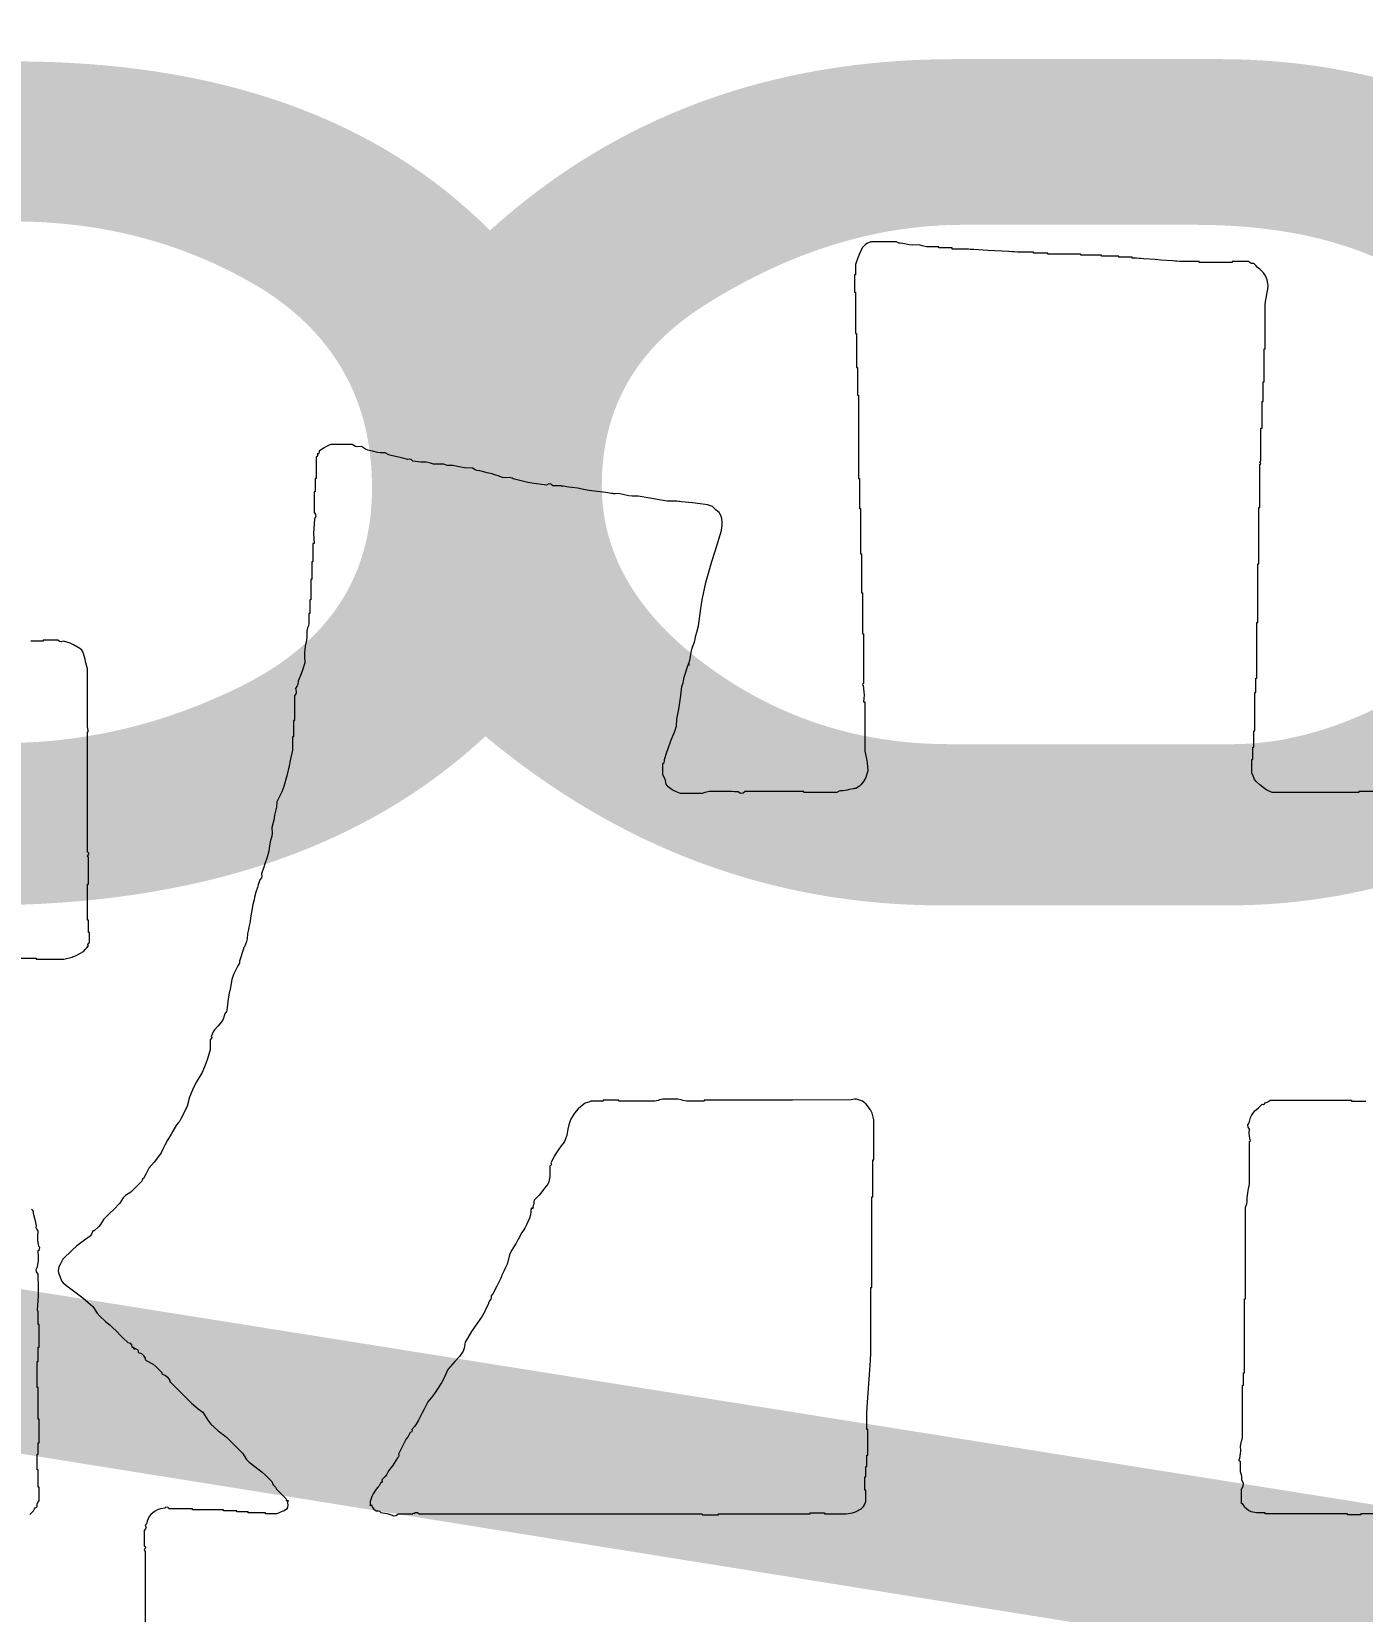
# Model space of a CAD drawing. Extents: x 79919 to 130597, y -8817 to 34507.
# Drawn here: x 115623.4 to 115793.7, y 3740.8 to 3943 of the extents above; entities that cross this region are included whole.
import ezdxf
from ezdxf.enums import TextEntityAlignment as Align

# ---------------------------------------------------------------- set-up
doc = ezdxf.new("R2010")
doc.units = 0
doc.header["$LTSCALE"] = 1000
doc.layers.get('0').update_dxf_attribs({"linetype": 'CONTINUOUS'})
doc.layers.get('Defpoints').update_dxf_attribs({"linetype": 'CONTINUOUS'})
doc.layers.add('DIM', color=3, linetype='CONTINUOUS', lineweight=0)
doc.layers.add('HFZT', color=5, linetype='CONTINUOUS', lineweight=15)
doc.styles.add('TSSD_Dimension', font='tssdeng.shx', dxfattribs={"width": 0.7, "bigfont": 'hztxt.shx'})
doc.styles.add('TSSD_NORM', font='tssdeng.shx', dxfattribs={"width": 0.7, "bigfont": 'hztxt.shx'})
doc.dimstyles.new('TSSD_100_100', dxfattribs={"dimtxt": 300, "dimasz": 100, "dimexe": 100, "dimexo": 250, "dimgap": 100, "dimtad": 1, "dimdec": 0, "dimzin": 0, "dimdsep": 46, "dimtxsty": 'TSSD_Dimension', "dimblk": 'ARCHTICK', "dimblk1": 'ARCHTICK', "dimblk2": 'ARCHTICK', "dimcen": 0, "dimdle": 100, "dimclrt": 7, "dimadec": 0, "dimazin": 0, "dimtfac": 1, "dimtdec": 0, "dimtix": 1, "dimtmove": 2, "dimatfit": 3, "dimfxl": 1, "dimtolj": 1, "dimtzin": 0, "dimarcsym": 0})

# ---------------------------------------------------------------- blocks, each defined once
blk = doc.blocks.new('z')
for points in [[(300540.45, 23977.54), (300493.08, 23977.54), (300493.08, 23977.41), (300493.08, 23977.35), (300493.08, 23977.22), (300491.42, 23977.22), (300490.59, 23977.22), (300488.92, 23977.22), (300488.92, 23977.35), (300488.92, 23977.41), (300488.92, 23977.54), (300478.68, 23977.54), (300473.56, 23977.54), (300463.32, 23977.54), (300463.32, 23977.67), (300463.32, 23977.73), (300463.32, 23977.86), (300462.23, 23977.86), (300461.68, 23977.86), (300460.6, 23977.86), (300459, 23978.22), (300458.19, 23978.61), (300456.91, 23979.62), (300456.69, 23980.17), (300456.46, 23980.44), (300455.95, 23980.74), (300455.95, 23982.54), (300455.95, 23983.43), (300455.95, 23985.22), (300456.52, 23986.23), (300456.56, 23987.04), (300456.11, 23988.11), (300456.11, 23989.15), (300456.01, 23989.69), (300455.63, 23990.67), (300455.63, 23991.95), (300455.63, 23992.59), (300455.63, 23993.87), (300455.29, 23994.05), (300455.21, 23994.54), (300455.47, 23994.83), (300455.72, 23996.34), (300455.76, 23997.13), (300455.63, 23998.67), (300455.89, 23999.69), (300456.02, 24000.2), (300456.27, 24001.23), (300456.27, 24007.76), (300456.27, 24011.02), (300456.27, 24017.55), (300456.4, 24017.55), (300456.47, 24017.55), (300456.59, 24017.55), (300456.59, 24019.09), (300456.59, 24019.86), (300456.59, 24021.39), (300456.72, 24021.39), (300456.79, 24021.39), (300456.91, 24021.39), (300456.91, 24030.61), (300456.91, 24035.22), (300456.91, 24044.44), (300457.04, 24044.44), (300457.11, 24044.44), (300457.24, 24044.44), (300457.24, 24055.83), (300457.24, 24061.53), (300457.24, 24072.92), (300457.68, 24074), (300457.79, 24074.64), (300457.72, 24075.8), (300457.97, 24077.34), (300458.1, 24078.11), (300458.35, 24079.65), (300458.42, 24080.03), (300458.45, 24080.22), (300458.52, 24080.61), (300458.52, 24085.73), (300458.52, 24088.29), (300458.52, 24093.41), (300458.66, 24093.42), (300458.75, 24093.6), (300458.68, 24093.73), (300458.42, 24095.12), (300458.39, 24095.84), (300458.52, 24097.25), (300458.01, 24097.83), (300457.96, 24098.51), (300458.35, 24099.17), (300458.74, 24100.84), (300459.16, 24101.7), (300460.28, 24103.01), (300461.14, 24103.74), (300461.56, 24104.12), (300462.36, 24104.93), (300462.78, 24104.86), (300463.12, 24105.03), (300463.32, 24105.41), (300464, 24105.63), (300464.33, 24105.8), (300464.92, 24106.21), (300475.03, 24106.21), (300480.09, 24106.21), (300490.2, 24106.21), (300490.2, 24106.08), (300490.2, 24106.02), (300490.2, 24105.89), (300494.68, 24105.89)], [(300497.18, 24202.23), (300492.44, 24202.23), (300492.44, 24202.1), (300492.44, 24202.04), (300492.44, 24201.91), (300481.69, 24201.91), (300476.31, 24201.91), (300465.56, 24201.91), (300463.89, 24202.63), (300463.09, 24203.13), (300461.72, 24204.31), (300460.56, 24205.28), (300460.06, 24205.96), (300459.48, 24207.35), (300459.35, 24207.61), (300459.28, 24207.74), (300459.16, 24207.99), (300459.16, 24209.66), (300459.16, 24210.49), (300459.16, 24212.15), (300459.28, 24212.15), (300459.35, 24212.15), (300459.48, 24212.15), (300459.48, 24213.69), (300459.48, 24214.46), (300459.48, 24216), (300459.6, 24216), (300459.67, 24216), (300459.8, 24216), (300459.8, 24218.04), (300459.8, 24219.07), (300459.8, 24221.12), (300459.92, 24221.12), (300459.99, 24221.12), (300460.12, 24221.12), (300460.12, 24225.85), (300460.12, 24228.22), (300460.12, 24232.96), (300460.24, 24232.96), (300460.31, 24232.96), (300460.44, 24232.96), (300460.44, 24234.75), (300460.44, 24235.65), (300460.44, 24237.44), (300460.56, 24237.44), (300460.63, 24237.44), (300460.76, 24237.44), (300460.76, 24244.35), (300460.76, 24247.81), (300460.76, 24254.72), (300460.88, 24254.72), (300460.95, 24254.72), (300461.08, 24254.72), (300461.08, 24262.02), (300461.08, 24265.67), (300461.08, 24272.97), (300461.2, 24272.97), (300461.27, 24272.97), (300461.4, 24272.97), (300461.4, 24280.01), (300461.4, 24283.53), (300461.4, 24290.57), (300461.52, 24290.57), (300461.59, 24290.57), (300461.72, 24290.57), (300461.72, 24295.95), (300461.72, 24298.64), (300461.72, 24304.02), (300461.86, 24304.03), (300461.95, 24304.21), (300461.88, 24304.34), (300461.7, 24304.53), (300461.79, 24304.88), (300462.04, 24304.98), (300462.04, 24309.07), (300462.04, 24311.12), (300462.04, 24315.22), (300462.16, 24315.22), (300462.23, 24315.22), (300462.36, 24315.22), (300462.36, 24318.55), (300462.36, 24320.21), (300462.36, 24323.54), (300462.48, 24323.54), (300462.55, 24323.54), (300462.68, 24323.54), (300462.68, 24325.97), (300462.68, 24327.19), (300462.68, 24329.62), (300462.8, 24329.62), (300462.87, 24329.62), (300463, 24329.62), (300463, 24333.72), (300463, 24335.77), (300463, 24339.86), (300463.12, 24339.86), (300463.19, 24339.86), (300463.32, 24339.86), (300463.32, 24345.37), (300463.32, 24348.12), (300463.32, 24353.63), (300463.38, 24354.01), (300463.41, 24354.2), (300463.48, 24354.59), (300463.73, 24356.12), (300463.86, 24356.89), (300464.12, 24358.43), (300464.23, 24359.58), (300464.19, 24360.18), (300463.96, 24361.31), (300463.3, 24362.78), (300462.82, 24363.49), (300461.72, 24364.67), (300460.9, 24365.31), (300460.51, 24365.67), (300459.8, 24366.43), (300459.11, 24366.39), (300458.67, 24366.57), (300458.2, 24367.07), (300456.15, 24367.07), (300455.12, 24367.07), (300453.07, 24367.07), (300453.07, 24366.94), (300453.07, 24366.88), (300453.07, 24366.75), (300448.98, 24366.75), (300446.93, 24366.75), (300442.83, 24366.75), (300442.83, 24366.88), (300442.83, 24366.94), (300442.83, 24367.07), (300440.4, 24367.07), (300439.18, 24367.07), (300436.75, 24367.07), (300435.85, 24367.13), (300435.41, 24367.16), (300434.51, 24367.23), (300430.92, 24367.49), (300429.13, 24367.61), (300425.55, 24367.87), (300424.65, 24367.93), (300424.2, 24367.97), (300423.31, 24368.03), (300422.8, 24368.03), (300422.54, 24368.03), (300422.03, 24368.03), (300422.03, 24368.16), (300422.03, 24368.22), (300422.03, 24368.35), (300420.36, 24368.35), (300419.53, 24368.35), (300417.87, 24368.35), (300417.87, 24368.48), (300417.87, 24368.54), (300417.87, 24368.67), (300415.69, 24368.67), (300414.6, 24368.67), (300412.43, 24368.67), (300412.43, 24368.8), (300412.43, 24368.86), (300412.43, 24368.99), (300409.86, 24368.99), (300408.58, 24368.99), (300406.02, 24368.99), (300406.02, 24369.12), (300406.02, 24369.18), (300406.02, 24369.31), (300401.93, 24369.31), (300399.88, 24369.31), (300395.78, 24369.31), (300395.78, 24369.44), (300395.78, 24369.5), (300395.78, 24369.63), (300393.99, 24369.63), (300393.09, 24369.63), (300391.3, 24369.63), (300391.3, 24369.76), (300391.3, 24369.82), (300391.3, 24369.95), (300389.32, 24369.95), (300388.32, 24369.95), (300386.34, 24369.95), (300385.25, 24370.01), (300384.71, 24370.05), (300383.62, 24370.11), (300379.27, 24370.37), (300377.09, 24370.49), (300372.74, 24370.75), (300371.65, 24370.81), (300371.1, 24370.85), (300370.02, 24370.91), (300368.42, 24370.91), (300367.61, 24370.91), (300366.01, 24370.91), (300366.01, 24371.04), (300366.01, 24371.1), (300366.01, 24371.23), (300364.35, 24371.23), (300363.52, 24371.23), (300361.85, 24371.23), (300361.85, 24371.36), (300361.85, 24371.42), (300361.85, 24371.55), (300360.32, 24371.55), (300359.55, 24371.55), (300358.01, 24371.55), (300357.12, 24371.81), (300356.67, 24371.93), (300355.77, 24372.19), (300353.72, 24372.14), (300352.66, 24372.24), (300350.65, 24372.67), (300349.86, 24372.68), (300349.43, 24372.78), (300348.73, 24373.15), (300345.53, 24373.15), (300343.93, 24373.15), (300340.73, 24373.15), (300339.52, 24372.59), (300338.94, 24372.18), (300338.01, 24371.23), (300337.09, 24369.22), (300336.67, 24368.19), (300335.93, 24366.11), (300335.93, 24364.83), (300335.93, 24364.19), (300335.93, 24362.91), (300335.8, 24362.91), (300335.74, 24362.91), (300335.61, 24362.91), (300335.61, 24360.73), (300335.61, 24359.64), (300335.61, 24357.47), (300335.74, 24357.47), (300335.8, 24357.47), (300335.93, 24357.47), (300335.93, 24352.35), (300335.93, 24349.79), (300335.93, 24344.66), (300336.06, 24344.66), (300336.12, 24344.66), (300336.25, 24344.66), (300336.25, 24340.44), (300336.25, 24338.33), (300336.25, 24334.1), (300336.38, 24334.1), (300336.44, 24334.1), (300336.57, 24334.1), (300336.57, 24330.65), (300336.57, 24328.92), (300336.57, 24325.46), (300336.7, 24325.46), (300336.76, 24325.46), (300336.89, 24325.46), (300336.89, 24315.09), (300336.89, 24309.9), (300336.89, 24299.53), (300337.02, 24299.53), (300337.08, 24299.53), (300337.21, 24299.53), (300337.21, 24295.82), (300337.21, 24293.96), (300337.21, 24290.25), (300337.34, 24290.25), (300337.4, 24290.25), (300337.53, 24290.25), (300337.53, 24284.62), (300337.53, 24281.8), (300337.53, 24276.17), (300337.66, 24276.17), (300337.72, 24276.17), (300337.85, 24276.17), (300337.85, 24271.3), (300337.85, 24268.87), (300337.85, 24264.01), (300337.98, 24264.01), (300338.04, 24264.01), (300338.17, 24264.01), (300338.17, 24258.89), (300338.17, 24256.32), (300338.17, 24251.2), (300338.3, 24251.2), (300338.36, 24251.2), (300338.49, 24251.2), (300338.49, 24245.06), (300338.49, 24241.99), (300338.49, 24235.84), (300338.24, 24235.75), (300338.15, 24235.4), (300338.33, 24235.2), (300338.58, 24233.17), (300338.61, 24232.12), (300338.49, 24230.08), (300338.62, 24230.08), (300338.68, 24230.08), (300338.81, 24230.08), (300338.81, 24223.93), (300338.81, 24220.86), (300338.81, 24214.72), (300339.37, 24212.32), (300339.57, 24211.09), (300339.77, 24208.63), (300339.38, 24207.25), (300339.12, 24206.57), (300338.49, 24205.27), (300337.65, 24204.32), (300337.15, 24203.89), (300336.09, 24203.19), (300335.77, 24203.13), (300335.61, 24203.1), (300335.29, 24203.03), (300334.01, 24202.78), (300333.37, 24202.65), (300332.09, 24202.39), (300331.3, 24202.45), (300330.84, 24202.33), (300330.17, 24201.91), (300326.07, 24201.91), (300324.02, 24201.91), (300319.92, 24201.91), (300319.92, 24202.04), (300319.92, 24202.1), (300319.92, 24202.23), (300312.63, 24202.23), (300308.98, 24202.23), (300301.68, 24202.23), (300300.97, 24201.68), (300300.22, 24201.62), (300299.44, 24202.07), (300298.67, 24202.09), (300298.28, 24202.12), (300297.52, 24202.23), (300294.7, 24202.23), (300293.29, 24202.23), (300290.48, 24202.23), (300289.58, 24201.98), (300289.13, 24201.85), (300288.24, 24201.59), (300285.55, 24201.59), (300284.2, 24201.59), (300281.52, 24201.59), (300280.46, 24201.96), (300279.94, 24202.19), (300278.96, 24202.71), (300278.12, 24203.33), (300277.73, 24203.69), (300277.03, 24204.47), (300276.85, 24205.67), (300276.64, 24206.28), (300276.07, 24207.35), (300276.07, 24208.76), (300276.07, 24209.47), (300276.07, 24210.87), (300276.47, 24211.25), (300276.61, 24211.61), (300276.55, 24212.15), (300277.32, 24214.46), (300277.71, 24215.61), (300278.48, 24217.92), (300279.29, 24219.73), (300279.65, 24220.66), (300280.24, 24222.56), (300280.39, 24224.69), (300280.56, 24225.76), (300281.04, 24227.84), (300281.41, 24230.66), (300281.6, 24232.06), (300282, 24234.88), (300282.32, 24236.01), (300282.45, 24236.59), (300282.64, 24237.76), (300283.15, 24239.3), (300283.4, 24240.06), (300283.92, 24241.6), (300283.98, 24241.79), (300284.01, 24241.89), (300284.08, 24242.08), (300284.08, 24241.83), (300284.08, 24241.7), (300284.08, 24241.44), (300284.14, 24241.76), (300284.17, 24241.92), (300284.24, 24242.24), (300284.49, 24243.52), (300284.62, 24244.16), (300284.88, 24245.44), (300285.17, 24246.75), (300285.36, 24247.39), (300285.84, 24248.64), (300286.35, 24250.69), (300286.61, 24251.72), (300287.12, 24253.76), (300287.85, 24259.17), (300288.3, 24261.86), (300289.36, 24267.21), (300291.3, 24273.69), (300292.29, 24276.92), (300294.32, 24283.37), (300294.41, 24284.33), (300294.45, 24284.81), (300294.48, 24285.77), (300294.35, 24287.1), (300294.14, 24287.79), (300293.52, 24288.97), (300292.65, 24289.7), (300292.23, 24290.09), (300291.44, 24290.89), (300289.94, 24291.35), (300289.16, 24291.51), (300287.6, 24291.69), (300285.29, 24291.95), (300284.14, 24292.08), (300281.84, 24292.33), (300281.26, 24292.4), (300280.97, 24292.43), (300280.4, 24292.49), (300279.18, 24292.49), (300278.57, 24292.49), (300277.36, 24292.49), (300273.77, 24293.11), (300271.97, 24293.44), (300268.39, 24294.09), (300266.46, 24294.08), (300265.48, 24294.18), (300263.59, 24294.57), (300262.66, 24294.82), (300262.15, 24294.86), (300261.19, 24294.73), (300260.74, 24294.8), (300260.52, 24294.83), (300260.07, 24294.89), (300258.28, 24295.15), (300257.38, 24295.28), (300255.59, 24295.53), (300253.14, 24295.8), (300251.92, 24296), (300249.51, 24296.49), (300247.72, 24296.75), (300246.82, 24296.88), (300245.03, 24297.13), (300244.58, 24297.2), (300244.36, 24297.23), (300243.91, 24297.29), (300243.08, 24297.29), (300242.66, 24297.29), (300241.83, 24297.29), (300241.24, 24297.8), (300240.57, 24297.85), (300239.91, 24297.45), (300236.04, 24297.99), (300234.11, 24298.34), (300230.3, 24299.21), (300229.54, 24299.47), (300229.15, 24299.6), (300228.38, 24299.85), (300226.97, 24299.77), (300226.21, 24299.87), (300224.86, 24300.33), (300224.1, 24300.59), (300223.71, 24300.72), (300222.94, 24300.97), (300221.41, 24301.36), (300220.64, 24301.55), (300219.1, 24301.93), (300218.16, 24302.08), (300217.68, 24302.25), (300216.86, 24302.74), (300214.41, 24302.87), (300213.18, 24303.03), (300210.78, 24303.54), (300209.61, 24303.54), (300209.01, 24303.64), (300207.9, 24304.02), (300206.62, 24304.02), (300205.98, 24304.02), (300204.7, 24304.02), (300203.8, 24304.27), (300203.35, 24304.4), (300202.46, 24304.66), (300200.79, 24304.63), (300199.94, 24304.7), (300198.3, 24304.98), (300197.8, 24305.42), (300197.36, 24305.55), (300196.7, 24305.46), (300195.16, 24305.84), (300194.39, 24306.03), (300192.86, 24306.42), (300191.52, 24306.65), (300190.85, 24306.88), (300189.66, 24307.54), (300188.11, 24307.5), (300187.3, 24307.6), (300185.81, 24308.02), (300184.33, 24308.37), (300183.6, 24308.67), (300182.29, 24309.46), (300181.12, 24309.38), (300180.45, 24309.53), (300179.41, 24310.1), (300176.72, 24310.1), (300175.38, 24310.1), (300172.69, 24310.1), (300171.2, 24309.42), (300170.48, 24308.99), (300169.17, 24308.02), (300169.22, 24307.61), (300168.94, 24307.26), (300168.53, 24307.22), (300168.75, 24306.88), (300168.59, 24306.39), (300168.21, 24306.26), (300168.21, 24303.57), (300168.21, 24302.22), (300168.21, 24299.53), (300168.08, 24299.53), (300168.02, 24299.53), (300167.89, 24299.53), (300167.89, 24297.87), (300167.89, 24297.04), (300167.89, 24295.37), (300167.76, 24295.37), (300167.7, 24295.37), (300167.57, 24295.37), (300167.57, 24292.81), (300167.57, 24291.53), (300167.57, 24288.97), (300168.07, 24288.39), (300168.13, 24287.71), (300167.73, 24287.05), (300167.48, 24283.99), (300167.45, 24282.44), (300167.57, 24279.37), (300167.44, 24279.37), (300167.38, 24279.37), (300167.25, 24279.37), (300167.25, 24277.07), (300167.25, 24275.91), (300167.25, 24273.61), (300167.12, 24273.61), (300167.06, 24273.61), (300166.93, 24273.61), (300166.93, 24271.43), (300166.93, 24270.34), (300166.93, 24268.17), (300166.8, 24268.17), (300166.74, 24268.17), (300166.61, 24268.17), (300166.61, 24265.61), (300166.61, 24264.33), (300166.61, 24261.77), (300166.48, 24261.77), (300166.42, 24261.77), (300166.29, 24261.77), (300166.29, 24260.1), (300166.29, 24259.27), (300166.29, 24257.6), (300166.16, 24257.6), (300166.1, 24257.6), (300165.97, 24257.6), (300165.97, 24256.32), (300165.97, 24255.68), (300165.97, 24254.4), (300165.71, 24253.51), (300165.59, 24253.06), (300165.33, 24252.16), (300165.35, 24250.23), (300165.25, 24249.25), (300164.85, 24247.36), (300164.6, 24245.33), (300164.57, 24244.29), (300164.69, 24242.24), (300163.96, 24239.9), (300163.54, 24238.75), (300162.61, 24236.48), (300162.51, 24235.53), (300162.33, 24235.03), (300161.81, 24234.24), (300162.07, 24233.37), (300161.99, 24232.76), (300161.49, 24232), (300161.49, 24228.93), (300161.49, 24227.39), (300161.49, 24224.32), (300161.36, 24224.32), (300161.3, 24224.32), (300161.17, 24224.32), (300161.17, 24222.27), (300161.17, 24221.24), (300161.17, 24219.2), (300161.04, 24219.2), (300160.98, 24219.2), (300160.85, 24219.2), (300160.85, 24217.53), (300160.85, 24216.7), (300160.85, 24215.04), (300160.18, 24211.83), (300159.82, 24210.23), (300159.09, 24207.03), (300158.17, 24203.73), (300157.55, 24202.11), (300156.05, 24199.03), (300155.91, 24197.34), (300155.74, 24196.49), (300155.25, 24194.87), (300155.05, 24193.31), (300154.88, 24192.54), (300154.45, 24191.03), (300154.55, 24189.23), (300154.45, 24188.29), (300153.97, 24186.55), (300153.67, 24184.61), (300153.48, 24183.65), (300153.01, 24181.75), (300152.29, 24179.7), (300151.94, 24178.68), (300151.25, 24176.63), (300151.3, 24175.84), (300151.19, 24175.38), (300150.77, 24174.71), (300150.25, 24173.17), (300150, 24172.4), (300149.49, 24170.87), (300149.1, 24169.33), (300148.91, 24168.56), (300148.53, 24167.02), (300148.13, 24164.72), (300147.93, 24163.57), (300147.57, 24161.26), (300147.31, 24159.98), (300147.18, 24159.34), (300146.93, 24158.06), (300146.75, 24156.36), (300146.55, 24155.51), (300145.97, 24153.9), (300145.74, 24153.73), (300145.65, 24153.55), (300145.65, 24153.26), (300145.13, 24151.73), (300144.88, 24150.96), (300144.37, 24149.42), (300144.36, 24148.81), (300144.24, 24148.47), (300143.89, 24147.98), (300142.5, 24145.28), (300142, 24143.77), (300141.48, 24140.78), (300141.36, 24140.27), (300141.29, 24140.01), (300141.16, 24139.5), (300140.91, 24137.71), (300140.78, 24136.81), (300140.52, 24135.02), (300140.49, 24134.21), (300140.34, 24133.76), (300139.88, 24133.1), (300139.31, 24131.42), (300138.82, 24130.59), (300137.64, 24129.26), (300136.65, 24128.1), (300136.21, 24127.44), (300135.56, 24126.06), (300135.78, 24125.72), (300135.62, 24125.23), (300135.24, 24125.1), (300135.24, 24123.82), (300135.24, 24123.17), (300135.24, 24121.89), (300134.41, 24119.04), (300133.93, 24117.62), (300132.84, 24114.85), (300131.01, 24111.91), (300130.2, 24110.36), (300128.84, 24107.17), (300128.09, 24104.37), (300127.53, 24102.99), (300126.12, 24100.45), (300125.7, 24099.63), (300125.44, 24099.23), (300124.84, 24098.53), (300123.7, 24096.6), (300123.13, 24095.64), (300121.96, 24093.73), (300121.19, 24092.19), (300120.81, 24091.42), (300120.04, 24089.89), (300118.62, 24087.88), (300117.84, 24086.92), (300116.2, 24085.09), (300115.56, 24083.81), (300115.24, 24083.17), (300114.6, 24081.89), (300114.24, 24081.6), (300114.09, 24081.37), (300113.96, 24080.93), (300112.61, 24079.58), (300111.94, 24078.91), (300110.6, 24077.56), (300108.97, 24076.58), (300108.22, 24075.83), (300107.24, 24074.2), (300105.19, 24072.16), (300104.16, 24071.13), (300102.12, 24069.08), (300101.14, 24067.55), (300100.55, 24066.82), (300099.24, 24065.56), (300099.04, 24065.56), (300098.95, 24065.56), (300098.76, 24065.56), (300098.35, 24064.5), (300097.93, 24063.97), (300097, 24063.32), (300093.84, 24060.88), (300092.32, 24059.55), (300089.47, 24056.76), (300088.99, 24055.78), (300088.74, 24055.3), (300088.19, 24054.36), (300088.03, 24053.21), (300088.1, 24052.56), (300088.51, 24051.48), (300089.09, 24050.08), (300089.59, 24049.41), (300090.75, 24048.44), (300094.07, 24046.03), (300095.68, 24044.74), (300098.76, 24042.04), (300100.12, 24040), (300100.94, 24039.05), (300102.76, 24037.4), (300104.16, 24036.24), (300104.83, 24035.63), (300106.12, 24034.36), (300107.53, 24032.95), (300108.23, 24032.24), (300109.64, 24030.83), (300110.39, 24030.66), (300110.83, 24030.16), (300110.92, 24029.39), (300111.17, 24029.39), (300111.3, 24029.39), (300111.56, 24029.39), (300111.46, 24029.15), (300111.51, 24028.92), (300111.72, 24028.75), (300111.77, 24028.95), (300112.04, 24029.04), (300112.2, 24028.91), (300112.66, 24028.68), (300112.87, 24028.31), (300112.84, 24027.79), (300113.9, 24027.39), (300114.43, 24026.97), (300115.08, 24026.03), (300115.1, 24025.69), (300115.18, 24025.5), (300115.4, 24025.23), (300117.52, 24024.07), (300118.52, 24023.3), (300120.2, 24021.55), (300120.2, 24021.36), (300120.2, 24021.26), (300120.2, 24021.07), (300121.41, 24020.55), (300122, 24020.07), (300122.76, 24018.99), (300122.7, 24018.8), (300122.76, 24018.63), (300122.92, 24018.51), (300125.55, 24015.89), (300126.86, 24014.57), (300129.48, 24011.95), (300130.84, 24010.8), (300131.55, 24010.25), (300133, 24009.23), (300134.54, 24006.7), (300135.5, 24005.51), (300137.64, 24003.47), (300138.74, 24002.65), (300139.28, 24002.23), (300140.36, 24001.39), (300142.35, 23999.4), (300143.34, 23998.41), (300145.33, 23996.43), (300146.54, 23994.51), (300147.36, 23993.63), (300149.17, 23992.27), (300151.42, 23990.58), (300152.48, 23989.64), (300154.45, 23987.62), (300154.72, 23986.83), (300154.97, 23986.44), (300155.57, 23985.86), (300155.74, 23985.64), (300155.81, 23985.5), (300155.89, 23985.22), (300157.04, 23984.07), (300157.62, 23983.5), (300158.77, 23982.34), (300158.94, 23982.15), (300158.99, 23981.96), (300158.93, 23981.7), (300159.18, 23981.7), (300159.31, 23981.7), (300159.57, 23981.7), (300159.35, 23981.24), (300159.31, 23980.93), (300159.41, 23980.42), (300159.35, 23979.54), (300159.03, 23978.99), (300158.29, 23978.5), (300157.37, 23978.19), (300156.91, 23977.99), (300156.05, 23977.54), (300154.64, 23977.54), (300153.94, 23977.54), (300152.53, 23977.54), (300152.53, 23977.67), (300152.53, 23977.73), (300152.53, 23977.86), (300150.35, 23977.86), (300149.26, 23977.86), (300147.09, 23977.86), (300147.09, 23977.99), (300147.09, 23978.05), (300147.09, 23978.18), (300145.68, 23978.18), (300144.97, 23978.18), (300143.57, 23978.18), (300143.57, 23978.31), (300143.57, 23978.37), (300143.57, 23978.5), (300141.9, 23978.5), (300141.07, 23978.5), (300139.4, 23978.5), (300139.4, 23978.63), (300139.4, 23978.69), (300139.4, 23978.82), (300135.56, 23978.82), (300133.64, 23978.82), (300129.8, 23978.82), (300129.8, 23978.95), (300129.8, 23979.01), (300129.8, 23979.14), (300126.86, 23979.14), (300125.39, 23979.14), (300122.44, 23979.14), (300122.18, 23979.59), (300121.52, 23979.67), (300121.16, 23979.3), (300119.83, 23979.17), (300119.14, 23978.97), (300117.96, 23978.34), (300116.8, 23977.38), (300116.3, 23976.7), (300115.72, 23975.3), (300115.63, 23974.74), (300115.48, 23974.43), (300115.08, 23974.02), (300115.33, 23973.42), (300115.22, 23972.88), (300114.76, 23972.42), (300114.76, 23970.5), (300114.76, 23969.54), (300114.76, 23967.62), (300115.1, 23967.44), (300115.18, 23966.95), (300114.92, 23966.66), (300114.74, 23966.46), (300114.83, 23966.11), (300115.08, 23966.02), (300115.08, 23942.21)], [(300079.18, 23977.39), (300080.35, 23978.5), (300080.65, 23979.11), (300080.91, 23979.4), (300081.47, 23979.78), (300081.49, 23980.59), (300081.64, 23981.05), (300082.11, 23981.7), (300082.11, 23983.37), (300082.11, 23984.2), (300082.11, 23985.86), (300081.98, 23985.86), (300081.92, 23985.86), (300081.79, 23985.86), (300081.79, 23988.04), (300081.79, 23989.13), (300081.79, 23991.31), (300081.66, 23991.31), (300081.6, 23991.31), (300081.47, 23991.31), (300081.47, 23993.23), (300081.47, 23994.19), (300081.47, 23996.11), (300081.6, 23996.11), (300081.66, 23996.11), (300081.79, 23996.11), (300081.79, 23997.52), (300081.79, 23998.22), (300081.79, 23999.63), (300081.92, 23999.63), (300081.98, 23999.63), (300082.11, 23999.63), (300082.11, 24002.57), (300082.11, 24004.04), (300082.11, 24006.99), (300081.98, 24006.99), (300081.92, 24006.99), (300081.79, 24006.99), (300081.79, 24010.96), (300081.79, 24012.94), (300081.79, 24016.91), (300081.66, 24016.91), (300081.6, 24016.91), (300081.47, 24016.91), (300081.47, 24020.11), (300081.47, 24021.71), (300081.47, 24024.91), (300081.6, 24024.91), (300081.66, 24024.91), (300081.79, 24024.91), (300081.79, 24026.71), (300081.79, 24027.6), (300081.79, 24029.39), (300081.92, 24029.39), (300081.98, 24029.39), (300082.11, 24029.39), (300082.11, 24032.21), (300082.11, 24033.62), (300082.11, 24036.44), (300081.98, 24036.44), (300081.92, 24036.44), (300081.79, 24036.44), (300081.79, 24038.1), (300081.79, 24038.93), (300081.79, 24040.6), (300081.65, 24040.61), (300081.56, 24040.79), (300081.63, 24040.92), (300081.89, 24045.39), (300081.93, 24047.64), (300081.79, 24052.12), (300081.24, 24052.82), (300081.18, 24053.58), (300081.63, 24054.36), (300081.88, 24056.39), (300081.91, 24057.43), (300081.79, 24059.48), (300082.24, 24059.74), (300082.32, 24060.4), (300081.95, 24060.76), (300081.69, 24062.66), (300081.66, 24063.65), (300081.79, 24065.56), (300081.35, 24066.06), (300081.22, 24066.5), (300081.31, 24067.16), (300080.93, 24068.7), (300080.74, 24069.47), (300080.35, 24071), (300080.35, 24071.58), (300080.17, 24071.94), (300079.71, 24072.28)], [(300072.83, 24150.38), (300081.15, 24150.38), (300081.15, 24150.25), (300081.15, 24150.19), (300081.15, 24150.06), (300084.61, 24150.06), (300086.34, 24150.06), (300089.79, 24150.06), (300092.33, 24150.69), (300093.59, 24151.19), (300095.87, 24152.46), (300096.52, 24153.16), (300096.84, 24153.52), (300097.48, 24154.22), (300097.25, 24154.56), (300097.41, 24155.04), (300097.8, 24155.18), (300097.8, 24156.46), (300097.8, 24157.1), (300097.8, 24158.38), (300097.67, 24158.38), (300097.6, 24158.38), (300097.48, 24158.38), (300097.48, 24159.92), (300097.48, 24160.69), (300097.48, 24162.22), (300097.35, 24162.22), (300097.28, 24162.22), (300097.15, 24162.22), (300097.15, 24166.7), (300097.15, 24168.95), (300097.15, 24173.43), (300097.28, 24173.43), (300097.35, 24173.43), (300097.48, 24173.43), (300097.48, 24176.75), (300097.48, 24178.42), (300097.48, 24181.75), (300097.23, 24181.84), (300097.14, 24182.19), (300097.31, 24182.39), (300097.58, 24182.67), (300097.5, 24183.16), (300097.15, 24183.35), (300097.15, 24198.33), (300097.15, 24205.82), (300097.15, 24220.8), (300097.3, 24220.81), (300097.39, 24220.99), (300097.31, 24221.12), (300097.16, 24222.39), (300097.13, 24223.04), (300097.15, 24224.32), (300097.15, 24230.72), (300097.15, 24233.92), (300097.15, 24240.32), (300096.66, 24242.24), (300096.4, 24243.21), (300095.87, 24245.12), (300095.59, 24245.85), (300095.34, 24246.21), (300094.75, 24246.72), (300092.83, 24247.85), (300091.77, 24248.31), (300089.63, 24248.96), (300088.95, 24248.75), (300088.44, 24248.85), (300087.87, 24249.28), (300086.08, 24249.28), (300085.18, 24249.28), (300083.39, 24249.28), (300083.39, 24249.16), (300083.39, 24249.09), (300083.39, 24248.96), (300081.86, 24248.96), (300081.09, 24248.96), (300079.55, 24248.96)]]:
    blk.add_lwpolyline(points)
blk.add_lwpolyline([(300192.44, 23976.96), (300193.06, 23977.04), (300193.82, 23977.54), (300195.61, 23977.54), (300196.5, 23977.54), (300198.3, 23977.54), (300198.31, 23977.68), (300198.49, 23977.78), (300198.62, 23977.7), (300199.18, 23978.01), (300199.73, 23977.96), (300200.22, 23977.54), (300235.43, 23977.54), (300253.03, 23977.54), (300288.24, 23977.54), (300288.24, 23977.41), (300288.24, 23977.35), (300288.24, 23977.22), (300290.29, 23977.22), (300291.31, 23977.22), (300293.36, 23977.22), (300293.36, 23977.35), (300293.36, 23977.41), (300293.36, 23977.54), (300304.75, 23977.54), (300310.45, 23977.54), (300321.84, 23977.54), (300321.84, 23977.67), (300321.84, 23977.73), (300321.84, 23977.86), (300323.64, 23977.86), (300324.53, 23977.86), (300326.33, 23977.86), (300326.33, 23977.73), (300326.33, 23977.67), (300326.33, 23977.54), (300329.01, 23977.54), (300330.36, 23977.54), (300333.05, 23977.54), (300334.99, 23977.84), (300335.98, 23978.18), (300337.69, 23979.14), (300338.44, 23979.9), (300338.75, 23980.39), (300339.13, 23981.38), (300339.13, 23982.79), (300339.13, 23983.5), (300339.13, 23984.9), (300339, 23984.9), (300338.94, 23984.9), (300338.81, 23984.9), (300338.81, 23986.57), (300338.81, 23987.4), (300338.81, 23989.07), (300338.94, 23989.07), (300339, 23989.07), (300339.13, 23989.07), (300339.13, 23990.35), (300339.13, 23990.99), (300339.13, 23992.27), (300339.26, 23992.27), (300339.32, 23992.27), (300339.45, 23992.27), (300339.45, 23993.67), (300339.45, 23994.38), (300339.45, 23995.79), (300339.58, 23995.79), (300339.64, 23995.79), (300339.77, 23995.79), (300339.77, 23998.99), (300339.77, 24000.59), (300339.77, 24003.79), (300339.64, 24003.79), (300339.58, 24003.79), (300339.45, 24003.79), (300339.45, 24005.64), (300339.45, 24006.57), (300339.45, 24008.43), (300339.51, 24009.39), (300339.54, 24009.87), (300339.61, 24010.83), (300339.99, 24016.59), (300340.18, 24019.47), (300340.57, 24025.23), (300340.63, 24026.19), (300340.67, 24026.67), (300340.73, 24027.63), (300340.73, 24035.76), (300340.73, 24039.83), (300340.73, 24047.96), (300340.86, 24047.96), (300340.92, 24047.96), (300341.05, 24047.96), (300341.05, 24059.22), (300341.05, 24064.86), (300341.05, 24076.12), (300341.18, 24076.12), (300341.24, 24076.12), (300341.37, 24076.12), (300341.37, 24080.73), (300341.37, 24083.04), (300341.37, 24087.65), (300341.5, 24087.65), (300341.56, 24087.65), (300341.69, 24087.65), (300341.69, 24092.64), (300341.69, 24095.14), (300341.69, 24100.13), (300341.09, 24102.19), (300340.57, 24103.21), (300339.29, 24104.93), (300338.57, 24105.59), (300338.12, 24105.87), (300337.21, 24106.21), (300336.24, 24106.55), (300335.65, 24106.58), (300334.65, 24106.37), (300316.34, 24106.24), (300307.19, 24106.21), (300288.88, 24106.21), (300288.88, 24106.08), (300288.88, 24106.02), (300288.88, 24105.89), (300286.7, 24105.89), (300285.61, 24105.89), (300283.44, 24105.89), (300282.28, 24106.15), (300281.71, 24106.28), (300280.56, 24106.53), (300278.76, 24106.53), (300277.87, 24106.53), (300276.07, 24106.53), (300275.05, 24106.28), (300274.54, 24106.15), (300273.51, 24105.89), (300269.03, 24105.89), (300266.79, 24105.89), (300262.31, 24105.89), (300262.31, 24106.02), (300262.31, 24106.08), (300262.31, 24106.21), (300260.39, 24106.21), (300259.43, 24106.21), (300257.51, 24106.21), (300257.51, 24106.08), (300257.51, 24106.02), (300257.51, 24105.89), (300255.97, 24105.89), (300255.21, 24105.89), (300253.67, 24105.89), (300252.99, 24105.58), (300252.63, 24105.45), (300251.91, 24105.25), (300250.45, 24104.18), (300249.76, 24103.56), (300248.55, 24102.21), (300247.7, 24100.82), (300247.34, 24100.07), (300246.79, 24098.53), (300246.53, 24097.25), (300246.4, 24096.61), (300246.15, 24095.33), (300245.69, 24093.88), (300245.32, 24093.17), (300244.39, 24091.97), (300242.96, 24089.95), (300242.31, 24088.89), (300241.19, 24086.69), (300241.41, 24086.35), (300241.25, 24085.87), (300240.87, 24085.73), (300240.87, 24084.38), (300240.87, 24083.71), (300240.87, 24082.37), (300240.58, 24080.84), (300240.23, 24080.06), (300239.27, 24078.85), (300238.1, 24077.28), (300237.45, 24076.54), (300236.07, 24075.16), (300235.98, 24074.78), (300235.95, 24074.59), (300235.91, 24074.2), (300235.78, 24073.69), (300235.71, 24073.44), (300235.59, 24072.92), (300235.71, 24072.85), (300235.77, 24072.75), (300235.75, 24072.6), (300235.5, 24072.5), (300235.27, 24072.56), (300235.11, 24072.76), (300234.85, 24070.59), (300234.55, 24069.48), (300233.67, 24067.48), (300233.17, 24066.38), (300232.84, 24065.85), (300232.06, 24064.92), (300231.42, 24063.64), (300231.1, 24063), (300230.46, 24061.72), (300228.98, 24059.44), (300228.41, 24058.12), (300227.74, 24055.48), (300227.68, 24055.29), (300227.65, 24055.19), (300227.58, 24055), (300226.94, 24053.72), (300226.62, 24053.08), (300225.98, 24051.8), (300225.86, 24051.42), (300225.79, 24051.22), (300225.66, 24050.84), (300224.77, 24049.05), (300224.32, 24048.15), (300223.42, 24046.36), (300223.15, 24045.94), (300222.99, 24045.74), (300222.62, 24045.4), (300222.71, 24044.74), (300222.58, 24044.3), (300222.14, 24043.8), (300221.95, 24043.44), (300221.88, 24043.24), (300221.82, 24042.84), (300221.05, 24041.3), (300220.67, 24040.53), (300219.9, 24039), (300217.65, 24035.89), (300216.59, 24034.28), (300214.62, 24030.99), (300214.31, 24029.09), (300213.93, 24028.12), (300212.86, 24026.51), (300211.34, 24024.96), (300210.6, 24024.16), (300209.18, 24022.51), (300207.91, 24019.66), (300207.17, 24018.27), (300205.5, 24015.63), (300204.52, 24014.32), (300204, 24013.68), (300202.94, 24012.43), (300201.79, 24010.13), (300201.21, 24008.97), (300200.06, 24006.67), (300199.32, 24005.46), (300198.89, 24004.87), (300197.98, 24003.79), (300198.05, 24003.37), (300197.88, 24003.02), (300197.5, 24002.83), (300197.08, 24002), (300196.82, 24001.61), (300196.22, 24000.91), (300195.25, 23998.99), (300194.77, 23998.03), (300193.82, 23996.11), (300193.97, 23995.67), (300193.86, 23995.28), (300193.5, 23994.99), (300192.53, 23993.31), (300191.98, 23992.5), (300190.78, 23990.99), (300190.09, 23989.74), (300189.66, 23989.15), (300188.7, 23988.11), (300188.77, 23987.68), (300188.6, 23987.34), (300188.22, 23987.14), (300187.8, 23986.32), (300187.53, 23985.93), (300186.94, 23985.22), (300185.99, 23983.79), (300185.6, 23983), (300185.01, 23981.38), (300185.01, 23980.87), (300185.01, 23980.62), (300185.01, 23980.1), (300185.13, 23980.3), (300185.27, 23980.39), (300185.49, 23980.42), (300185.8, 23979.51), (300186.15, 23979.05), (300186.94, 23978.5), (300187.54, 23978.5), (300187.89, 23978.39), (300188.38, 23978.02), (300189.68, 23977.82), (300190.33, 23977.65), (300191.58, 23977.22)], close=True)
blk = doc.blocks.new('DETK')
at = {"layer": 'HFZT', "color": 5, "xscale": 0.4115013172850013, "yscale": 0.4115013172850013, "zscale": 0.4115013172850013}
blk.add_blockref('z', (-94447.94, -6113.5), dxfattribs=at)
at = {"layer": 'HFZT', "color": 2, "style": 'TSSD_NORM', "width": 0.7}
for tag, height, p in [('比例尺', 250, (40275.22, 3100)), ('日期', 250, (40275.22, 1700)), ('图号', 250, (37501.45, 1700)), ('图名', 400, (31926.24, 1425))]:
    blk.add_attdef(tag, text='', height=height, dxfattribs=at).set_placement(p, align=Align.MIDDLE)
blk = doc.blocks.new('_ArchTick')
at = {"color": 0, "linetype": 'ByBlock', "const_width": 0.15}
blk.add_lwpolyline([(-0.5, -0.5), (0.5, 0.5)], dxfattribs=at)
blk = doc.blocks.new('*D187')
at = {"layer": 'Defpoints', "color": 0, "transparency": 16777216}
for p in [(86588.15, 34060.41), (115688.31, 16824.42), (86588.15, 0)]:
    blk.add_point(p, dxfattribs=at)
at = {"layer": 'DIM', "color": 0, "lineweight": -2, "transparency": 16777216}
for p, q in [((86588.15, 250), (86588.15, 34160.41)), ((115688.31, 17074.42), (115688.31, 34160.41)), ((115788.31, 34060.41), (86488.15, 34060.41))]:
    blk.add_line(p, q, dxfattribs=at)
at = {"layer": 'DIM', "color": 0, "lineweight": -2, "transparency": 16777216, "xscale": 100, "yscale": 100, "zscale": 100, "rotation": 180}
blk.add_blockref('_ArchTick', (86588.15, 34060.41), dxfattribs=at)
at = {"layer": 'DIM', "color": 0, "lineweight": -2, "transparency": 16777216, "xscale": 100, "yscale": 100, "zscale": 100}
blk.add_blockref('_ArchTick', (115688.31, 34060.41), dxfattribs=at)
at = {"layer": 'DIM', "color": 7, "transparency": 16777216, "insert": (101138.23, 34310.41), "char_height": 300, "attachment_point": 5, "style": 'TSSD_Dimension'}
blk.add_mtext('\\A1;29100', dxfattribs=at)
blk = doc.blocks.new('*D188')
at = {"layer": 'Defpoints', "color": 0, "transparency": 16777216}
for p in [(115688.31, 18560.52), (115688.31, 16824.42), (86588.15, 0)]:
    blk.add_point(p, dxfattribs=at)
at = {"layer": 'DIM', "color": 0, "lineweight": -2, "transparency": 16777216}
for p, q in [((86588.15, 250), (86588.15, 18660.52)), ((115688.31, 17074.42), (115688.31, 18660.52)), ((86488.15, 18560.52), (115788.31, 18560.52))]:
    blk.add_line(p, q, dxfattribs=at)
at = {"layer": 'DIM', "color": 0, "lineweight": -2, "transparency": 16777216, "xscale": 100, "yscale": 100, "zscale": 100, "rotation": 180}
blk.add_blockref('_ArchTick', (86588.15, 18560.52), dxfattribs=at)
at = {"layer": 'DIM', "color": 0, "lineweight": -2, "transparency": 16777216, "xscale": 100, "yscale": 100, "zscale": 100}
blk.add_blockref('_ArchTick', (115688.31, 18560.52), dxfattribs=at)
at = {"layer": 'DIM', "color": 7, "transparency": 16777216, "insert": (101138.23, 18810.52), "char_height": 300, "attachment_point": 5, "style": 'TSSD_Dimension'}
blk.add_mtext('\\A1;29100', dxfattribs=at)
blk = doc.blocks.new('*D190')
at = {"layer": 'Defpoints', "color": 0, "transparency": 16777216}
for p in [(82230.41, 16824.42), (115688.31, 16824.42), (107588.15, 0)]:
    blk.add_point(p, dxfattribs=at)
at = {"layer": 'DIM', "color": 0, "lineweight": -2, "transparency": 16777216}
for p, q in [((82230.41, -100), (82230.41, 16924.42)), ((115438.31, 16824.42), (82130.41, 16824.42)), ((107338.15, 0), (82130.41, 0))]:
    blk.add_line(p, q, dxfattribs=at)
at = {"layer": 'DIM', "color": 0, "lineweight": -2, "transparency": 16777216, "xscale": 100, "yscale": 100, "zscale": 100}
for p, rotation in [((82230.41, 16824.42), 90), ((82230.41, 0), 270)]:
    blk.add_blockref('_ArchTick', p, dxfattribs=dict(at, rotation=rotation))
at = {"layer": 'DIM', "color": 7, "transparency": 16777216, "insert": (81980.41, 8412.21), "char_height": 300, "attachment_point": 5, "rotation": 90, "style": 'TSSD_Dimension'}
blk.add_mtext('\\A1;16824', dxfattribs=at)
blk = doc.blocks.new('*D310')
at = {"layer": 'Defpoints', "color": 0, "transparency": 16777216}
for p in [(113041.1, 9370.91), (113041.1, 0), (130496.95, 0)]:
    blk.add_point(p, dxfattribs=at)
at = {"layer": 'DIM', "color": 0, "lineweight": -2, "transparency": 16777216}
for p, q in [((130496.95, 9470.91), (130496.95, -100)), ((113291.1, 9370.91), (130596.95, 9370.91)), ((113291.1, 0), (130596.95, 0))]:
    blk.add_line(p, q, dxfattribs=at)
at = {"layer": 'DIM', "color": 0, "lineweight": -2, "transparency": 16777216, "xscale": 100, "yscale": 100, "zscale": 100}
for p, rotation in [((130496.95, 9370.91), 90), ((130496.95, 0), 270)]:
    blk.add_blockref('_ArchTick', p, dxfattribs=dict(at, rotation=rotation))
at = {"layer": 'DIM', "color": 7, "transparency": 16777216, "insert": (130246.95, 4685.45), "char_height": 300, "attachment_point": 5, "rotation": 90, "style": 'TSSD_Dimension'}
blk.add_mtext('\\A1;9371', dxfattribs=at)
blk = doc.blocks.new('*D368')
at = {"layer": 'Defpoints', "color": 0, "transparency": 16777216}
for p in [(113089.56, 8620.91), (114033.66, 0), (125851.12, 0)]:
    blk.add_point(p, dxfattribs=at)
at = {"layer": 'DIM', "color": 0, "lineweight": -2, "transparency": 16777216}
for p, q in [((125851.12, 8720.91), (125851.12, -100)), ((113339.56, 8620.91), (125951.12, 8620.91)), ((114283.66, 0), (125951.12, 0))]:
    blk.add_line(p, q, dxfattribs=at)
at = {"layer": 'DIM', "color": 0, "lineweight": -2, "transparency": 16777216, "xscale": 100, "yscale": 100, "zscale": 100}
for p, rotation in [((125851.12, 8620.91), 90), ((125851.12, 0), 270)]:
    blk.add_blockref('_ArchTick', p, dxfattribs=dict(at, rotation=rotation))
at = {"layer": 'DIM', "color": 7, "transparency": 16777216, "insert": (125601.12, 4310.45), "char_height": 300, "attachment_point": 5, "rotation": 90, "style": 'TSSD_Dimension'}
blk.add_mtext('\\A1;8621', dxfattribs=at)
blk = doc.blocks.new('*D407')
at = {"layer": 'Defpoints', "color": 0, "transparency": 16777216}
for p in [(113089.56, 7870.91), (113291.1, 0), (115947.38, 0)]:
    blk.add_point(p, dxfattribs=at)
at = {"layer": 'DIM', "color": 0, "lineweight": -2, "transparency": 16777216}
for p, q in [((115947.38, 7970.91), (115947.38, -100)), ((113339.56, 7870.91), (116047.38, 7870.91)), ((113541.1, 0), (116047.38, 0))]:
    blk.add_line(p, q, dxfattribs=at)
at = {"layer": 'DIM', "color": 0, "lineweight": -2, "transparency": 16777216, "xscale": 100, "yscale": 100, "zscale": 100}
for p, rotation in [((115947.38, 7870.91), 90), ((115947.38, 0), 270)]:
    blk.add_blockref('_ArchTick', p, dxfattribs=dict(at, rotation=rotation))
at = {"layer": 'DIM', "color": 7, "transparency": 16777216, "insert": (115697.38, 3935.45), "char_height": 300, "attachment_point": 5, "rotation": 90, "style": 'TSSD_Dimension'}
blk.add_mtext('\\A1;7871', dxfattribs=at)
blk = doc.blocks.new('*D408')
at = {"layer": 'Defpoints', "color": 0, "transparency": 16777216}
for p in [(113640.99, 7142.02), (114033.66, 0), (119488.15, 0)]:
    blk.add_point(p, dxfattribs=at)
at = {"layer": 'DIM', "color": 0, "lineweight": -2, "transparency": 16777216}
for p, q in [((119488.15, 7242.02), (119488.15, -100)), ((113890.99, 7142.02), (119588.15, 7142.02)), ((114283.66, 0), (119588.15, 0))]:
    blk.add_line(p, q, dxfattribs=at)
at = {"layer": 'DIM', "color": 0, "lineweight": -2, "transparency": 16777216, "xscale": 100, "yscale": 100, "zscale": 100}
for p, rotation in [((119488.15, 7142.02), 90), ((119488.15, 0), 270)]:
    blk.add_blockref('_ArchTick', p, dxfattribs=dict(at, rotation=rotation))
at = {"layer": 'DIM', "color": 7, "transparency": 16777216, "insert": (119238.15, 3571.01), "char_height": 300, "attachment_point": 5, "rotation": 90, "style": 'TSSD_Dimension'}
blk.add_mtext('\\A1;7142', dxfattribs=at)

msp = doc.modelspace()

# ---------------------------------------------------------------- block references
msp.add_blockref('DETK', (86588.15021, 0))

# ---------------------------------------------------------------- dimensions: what is measured, and where the dimension line sits
at = {"layer": 'DIM'}
for base, p1, p2, picture, middle in [((86588.15021, 34060.40762), (115688.31085, 16824.4178), (86588.15021, 0), '*D187', (101138.23053, 34310.40762)), ((115688.31085, 18560.52107), (86588.15021, 0), (115688.31085, 16824.4178), '*D188', (101138.23053, 18810.52107))]:
    dim = msp.add_linear_dim(base=base, p1=p1, p2=p2, dimstyle='TSSD_100_100', dxfattribs=at)
    dim.commit()
    dim.dimension.update_dxf_attribs({"geometry": picture, "text_midpoint": middle})
for base, p1, p2, picture, middle in [((82230.4143, 16824.4178), (107588.15021, 0), (115688.31085, 16824.4178), '*D190', (81980.4143, 8412.2089)), ((130496.94826, 0), (113041.09532, 9370.90916), (113041.09532, 0), '*D310', (130246.94826, 4685.45458)), ((125851.1158, 0), (113089.55686, 8620.90916), (114033.66406, 0), '*D368', (125601.1158, 4310.45458)), ((115947.37749, 0), (113089.55686, 7870.90916), (113291.09532, 0), '*D407', (115697.37749, 3935.45458)), ((119488.1502, 0), (113640.9889, 7142.02307), (114033.66406, 0), '*D408', (119238.1502, 3571.01153))]:
    dim = msp.add_linear_dim(base=base, p1=p1, p2=p2, angle=90, dimstyle='TSSD_100_100', dxfattribs=at)
    dim.commit()
    dim.dimension.update_dxf_attribs({"geometry": picture, "text_midpoint": middle})

doc.saveas('drawing.dxf')
